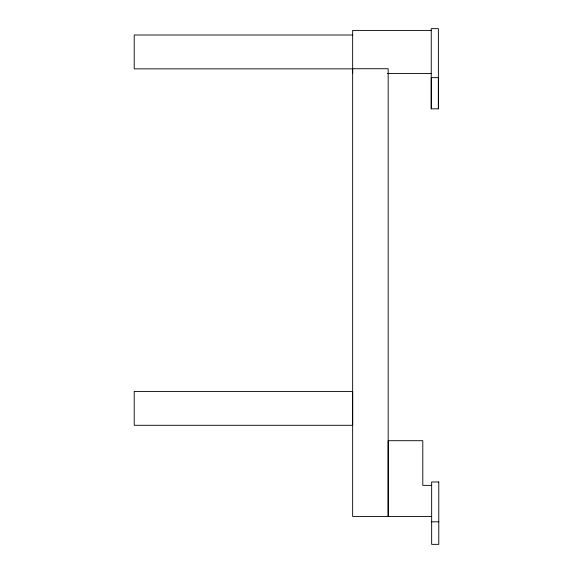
<?xml version="1.0" encoding="UTF-8"?>
<svg xmlns="http://www.w3.org/2000/svg" width="573" height="573" viewBox="0 0 573 573"><rect width="100%" height="100%" fill="white"/><g stroke="black" fill="none" stroke-linecap="round" stroke-linejoin="round"><path stroke-width="0.86" d="M431.247 108.841L431.247 77.627L438.381 77.627L438.381 108.841L431.247 108.841L431.247 28.65L438.381 28.65L438.381 108.841M431.247 30.405L352.653 30.405L352.653 73.444M352.653 34.996L134.218 34.996L134.218 68.853L352.653 68.853M387.484 73.444L431.247 73.444M431.677 485.374L422.802 485.374L422.802 440.709L388.172 440.709L388.172 516.452L388.172 68.731L352.653 68.731L352.653 516.452L431.677 516.452M431.655 521.824L438.782 521.824M352.653 391.423L134.218 391.423L134.218 425.288L352.653 425.288L352.653 391.423M438.782 481.972L431.655 481.972L431.655 544.35L438.782 544.35L438.782 481.972"/></g></svg>
